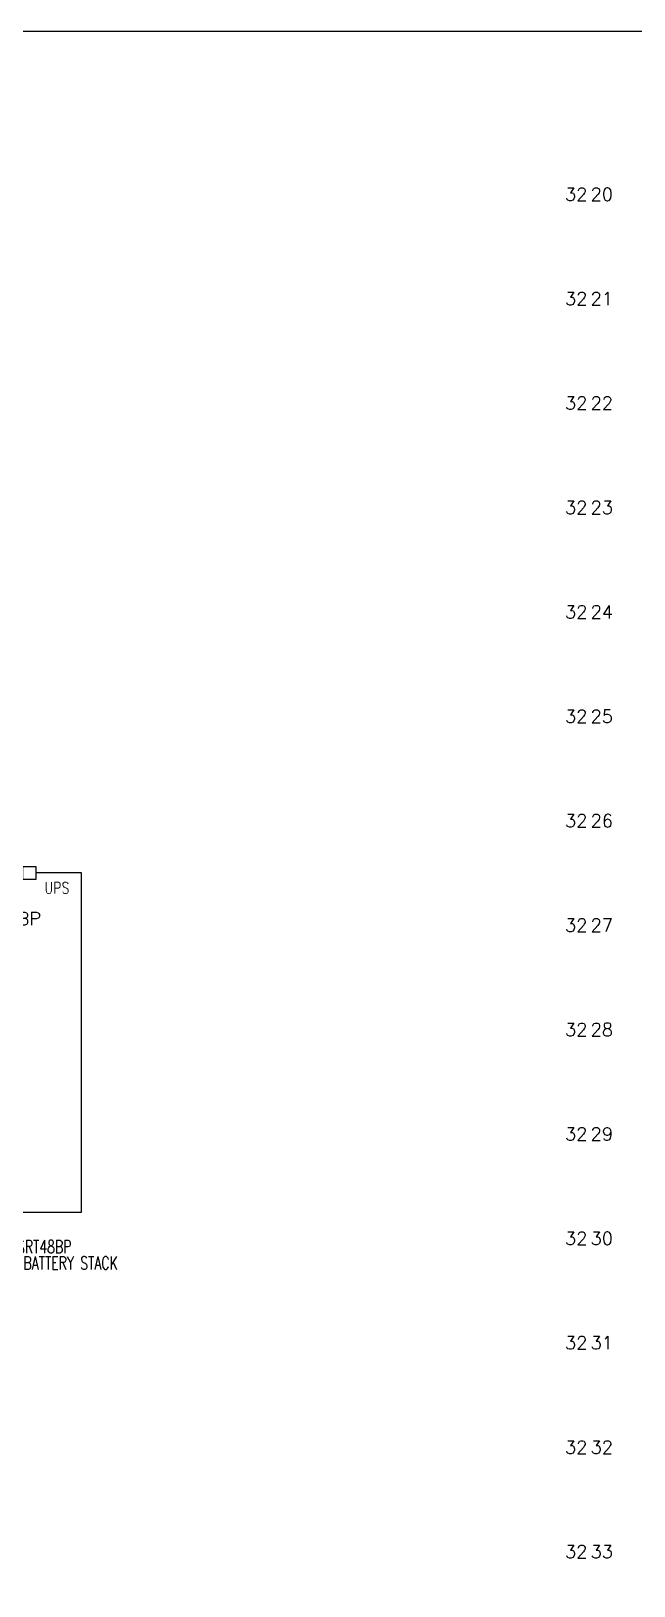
# Model space of a CAD drawing. Header units: inches. Extents: x 0 to 33.9, y 0 to 22.6.
# Drawn here: x 11.52 to 17.29, y 7.67 to 22.56 of the extents above; entities that cross this region are included whole.
import ezdxf
from ezdxf.enums import TextEntityAlignment as Align

# ---------------------------------------------------------------- set-up
doc = ezdxf.new("R2010")
doc.units = ezdxf.units.IN
doc.header["$MEASUREMENT"] = 0
for name, color, linetype in [('DESC', 150, 'Continuous'), ('MISC', 7, 'Continuous'), ('SYMS', 7, 'Continuous'), ('TAGFIXED', 7, 'Continuous')]:
    doc.layers.add(name, color=color, linetype=linetype)
doc.layers.add('VIEWPORTS', color=10, linetype='Continuous', plot=False)
doc.styles.add('WD', font='romans.shx')

# ---------------------------------------------------------------- blocks, each defined once
blk = doc.blocks.new('WD_MLRH6')
at = {"style": 'WD'}
blk.add_attdef('SHEET', text='', height=0.125, dxfattribs=at).set_placement((-0.656, 0), align=Align.MIDDLE_RIGHT)
blk.add_attdef('RUNGFIRST', text='', height=0.125, dxfattribs=at).set_placement((-0.625, 0), align=Align.MIDDLE_LEFT)
at = {"style": 'WD', "flags": 1}
for tag, p in [('RUNGHORV', (-0.25, -0.127)), ('RUNGINC', (-0.25, -0.163)), ('WIREMODE', (-0.25, -0.281)), ('RUNGDIST', (-0.25, -0.2)), ('RUNGCNT', (-0.25, -0.237)), ('WIREFMT', (-0.25, -0.321)), ('WIRE-START', (-0.25, -0.356)), ('WIRE-GSUF', (-0.25, -0.396)), ('PH3SPACE', (-0.25, -0.437))]:
    blk.add_attdef(tag, text='', height=0.025, dxfattribs=at).set_placement(p, align=Align.RIGHT)
blk = doc.blocks.new('HPW1_UPS_BATTERY_PACK')
for p, q in [((0.438, 3.312), (0.562, 3.312)), ((0.438, 3.188), (0.438, 3.312)), ((0.562, 3.312), (0.562, 3.188)), ((0.562, 3.188), (0.438, 3.188))]:
    blk.add_line(p, q)
blk.add_lwpolyline([(0.438, 3.25), (0, 3.25), (0, 0), (1, 0), (1, 3.25), (0.562, 3.25)])
at = {"style": 'WD', "width": 0.8}
for tag, p in [('TERM01', (0.5, 3.25)), ('X2TERMDESC01', (0.765, 3.107))]:
    blk.add_attdef(tag, text='', height=0.11, dxfattribs=at).set_placement(p, align=Align.MIDDLE)
at = {"style": 'WD'}
for tag, p, flags in [('X2TERM01', (0.5, 3.312), 1), ('FAMILY', (0.5, 2.25), 9)]:
    blk.add_attdef(tag, p, '', height=0.01, dxfattribs=dict(at, flags=flags))
blk.add_attdef('TAG1', text='', height=0.125, dxfattribs=at).set_placement((0.5, 2.75), align=Align.CENTER)
at = {"style": 'WD', "flags": 9}
for tag, p in [('ASSYCODE', (0.48, 2.321)), ('MFG', (0.478, 2.339)), ('CAT', (0.48, 2.358))]:
    blk.add_attdef(tag, text='', height=0.01, dxfattribs=at).set_placement(p, align=Align.CENTER)
at = {"style": 'WD', "width": 0.7}
for tag, p in [('DESC1', (0.5, -0.392)), ('DESC2', (0.5, -0.548)), ('INST', (1.25, -0.487)), ('DESC3', (0.5, -0.696)), ('LOC', (1.25, -0.656))]:
    blk.add_attdef(tag, text='', height=0.125, dxfattribs=at).set_placement(p, align=Align.CENTER)

msp = doc.modelspace()

# ---------------------------------------------------------------- linework, layer by layer
at = {"layer": 'VIEWPORTS'}
msp.add_lwpolyline([(0.025, 22.562), (33.888, 22.562), (33.888, 0.025), (0.025, 0.025)], close=True, dxfattribs=at)

# ---------------------------------------------------------------- block references
msp.add_blockref('WD_MLRH6', (17.5, 21)).add_auto_attribs({'RUNGFIRST': '20', 'SHEET': '32'})
at = {"layer": 'SYMS'}
ref = msp.add_blockref('HPW1_UPS_BATTERY_PACK', (11, 11.25), dxfattribs=at)
ref.add_attrib('TAG1F', 'BP', dxfattribs={"layer": 'TAGFIXED', "height": 0.125, "style": 'WD'}).set_placement((11.5, 14), align=Align.CENTER)
ref.add_attrib('DESC1', 'APC SRT48BP', dxfattribs={"layer": 'DESC', "height": 0.125, "style": 'WD', "width": 0.7}).set_placement((11.5, 10.858), align=Align.CENTER)
ref.add_attrib('DESC2', 'STANDALONE BATTERY STACK', dxfattribs={"layer": 'DESC', "height": 0.125, "style": 'WD', "width": 0.7}).set_placement((11.5, 10.702), align=Align.CENTER)
ref.add_attrib('X2TERMDESC01', 'UPS', dxfattribs={"layer": 'MISC', "height": 0.11, "style": 'WD', "width": 0.8}).set_placement((11.765, 14.357), align=Align.MIDDLE)

# ---------------------------------------------------------------- texts
at = {"style": 'WD'}
for p in [(16.844, 20), (16.844, 19), (16.844, 18), (16.844, 17), (16.844, 16), (16.844, 15), (16.844, 14), (16.844, 13), (16.844, 12), (16.844, 11), (16.844, 10), (16.844, 9), (16.844, 8)]:
    msp.add_text('32', height=0.125, dxfattribs=at).set_placement(p, align=Align.MIDDLE_RIGHT)
for s, p in [('21', (16.875, 20)), ('22', (16.875, 19)), ('23', (16.875, 18)), ('24', (16.875, 17)), ('25', (16.875, 16)), ('26', (16.875, 15)), ('27', (16.875, 14)), ('28', (16.875, 13)), ('29', (16.875, 12)), ('30', (16.875, 11)), ('31', (16.875, 10)), ('32', (16.875, 9)), ('33', (16.875, 8))]:
    msp.add_text(s, height=0.125, dxfattribs=at).set_placement(p, align=Align.MIDDLE_LEFT)

doc.saveas('drawing.dxf')
